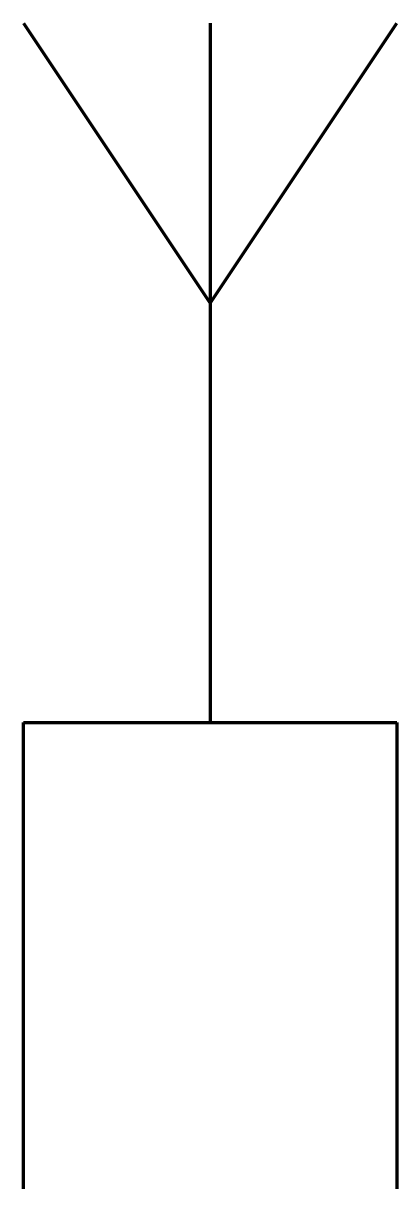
# Model space of a CAD drawing. Header units: millimetres. Extents: x 0 to 4, y 0 to 12.5.
import ezdxf

# ---------------------------------------------------------------- set-up
doc = ezdxf.new("R2010")
doc.units = ezdxf.units.MM
doc.layers.get('0').update_dxf_attribs({"linetype": 'CONTINUOUS', "lineweight": 0})

msp = doc.modelspace()

# ---------------------------------------------------------------- linework, layer by layer
at = {"color": 7, "linetype": 'CONTINUOUS', "lineweight": 70}
for p, q in [((0, 12.5), (2, 9.5)), ((2, 9.5), (4, 12.5)), ((2, 12.5), (2, 5)), ((0, 0), (0, 5)), ((0, 5), (4, 5)), ((4, 5), (4, 0))]:
    msp.add_line(p, q, dxfattribs=at)
msp.add_point((2, 5), dxfattribs=at)

doc.saveas('drawing.dxf')
